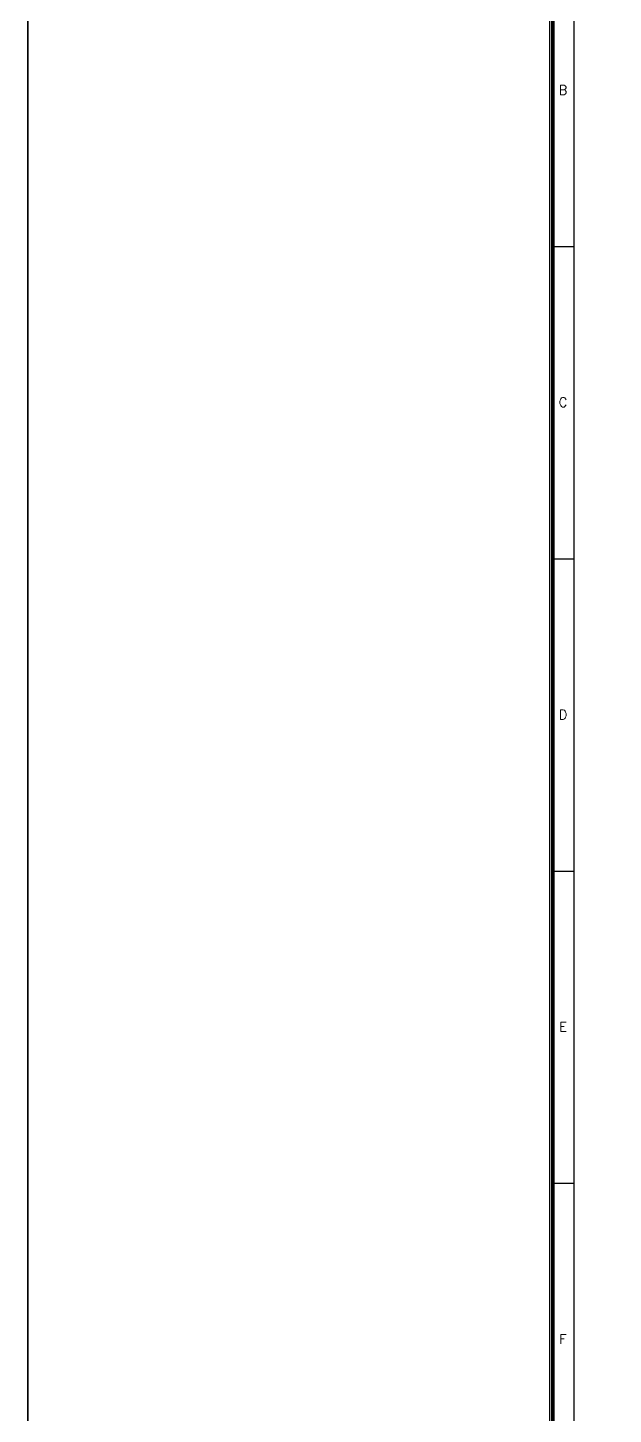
# Model space of a CAD drawing. Header units: millimetres. Extents: x 1380494 to 2061523, y -305664 to -174999.
# Drawn here: x 1794383 to 1802861, y -289143 to -269077 of the extents above; entities that cross this region are included whole.
import ezdxf
from ezdxf.enums import TextEntityAlignment as Align

# ---------------------------------------------------------------- set-up
doc = ezdxf.new("R2010")
doc.units = ezdxf.units.MM
doc.header["$LTSCALE"] = 600
doc.header["$MEASUREMENT"] = 0
doc.layers.add('AREA', color=193, linetype='Continuous', plot=False)
doc.layers.add('P-Wall', color=250, linetype='Continuous', lineweight=35)
doc.layers.add('TITLE', color=7, linetype='Continuous')
doc.styles.add('ROMANS', font='romans.shx')

# ---------------------------------------------------------------- blocks, each defined once
blk = doc.blocks.new('A$C66962185')
at = {"layer": 'TITLE'}
blk.add_line((2.14, -141176.03), (2.14, -140930.66), dxfattribs=at)
at = {"layer": 'TITLE', "color": 0}
for p, q in [((-0.15, -140990.86), (2.14, -140990.86)), ((-0.15, -141022.1), (2.14, -141022.1)), ((-0.15, -141053.35), (2.14, -141053.35)), ((0, -141084.59), (2.14, -141084.59))]:
    blk.add_line(p, q, dxfattribs=at)
at = {"layer": 'TITLE', "color": 7, "const_width": 0.355}
blk.add_lwpolyline([(363, -140928.36), (363, -141178.33), (0, -141178.33), (0, -140928.36)], close=True, dxfattribs=at)
at = {"layer": 'TITLE', "color": 0, "style": 'ROMANS'}
for s, p in [('B', (1.02, -140975.21)), ('C', (1.02, -141006.45)), ('D', (1.02, -141037.7)), ('E', (1.02, -141068.94)), ('F', (1.02, -141100.19))]:
    blk.add_text(s, height=0.952, dxfattribs=at).set_placement(p, align=Align.MIDDLE)

msp = doc.modelspace()

# ---------------------------------------------------------------- linework, layer by layer
at = {"layer": 'AREA'}
for points in [[(1801940.8751, -263157.5048), (1854537.5791, -263157.5048), (1854537.5791, -299404.0197), (1801940.8751, -299404.0197)], [(1801985.8751, -263202.5048), (1854492.5791, -263202.5048), (1854492.5791, -299359.0197), (1801985.8751, -299359.0197)]]:
    msp.add_lwpolyline(points, close=True, dxfattribs=at)
at = {"layer": 'P-Wall', "color": 30, "true_color": 0xf8991e}
msp.add_lwpolyline([(1794382.5649, -256240.3228), (1860819.8839, -256240.3228), (1860819.8839, -305663.5816), (1794382.5649, -305663.5816)], close=True, dxfattribs=at)

# ---------------------------------------------------------------- block references
at = {"layer": 'TITLE', "xscale": 144.6465675549349, "yscale": 144.6465665108379, "zscale": 144.6465669265092}
msp.add_blockref('A$C66962185', (1801985.8751, 20121601.5523), dxfattribs=at)

doc.saveas('drawing.dxf')
